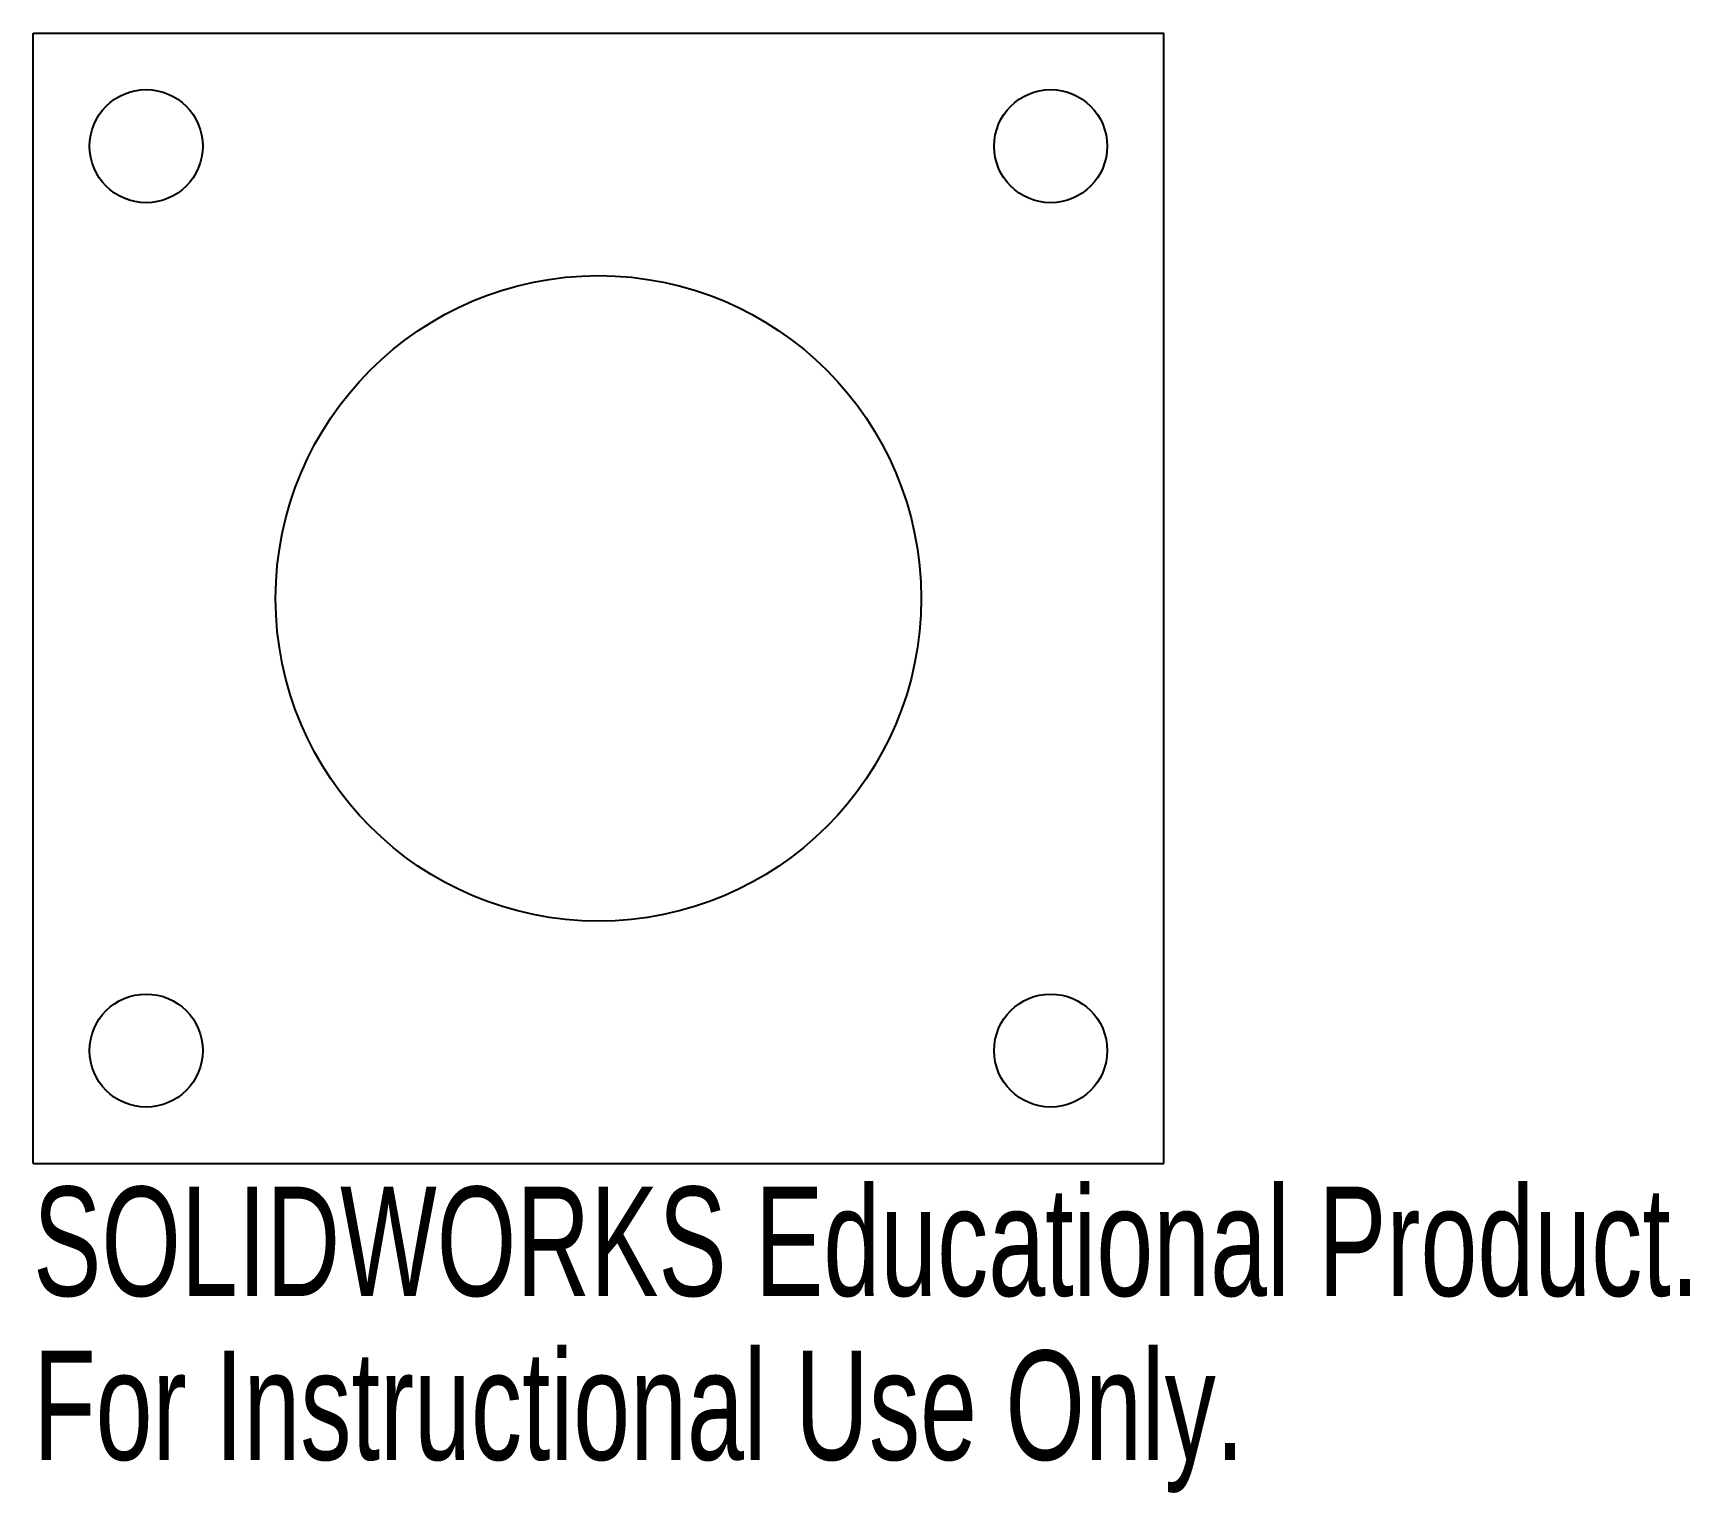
# Model space of a CAD drawing. Header units: millimetres. Extents: x 0 to 73.3, y -14.6 to 50.
import ezdxf

# ---------------------------------------------------------------- set-up
doc = ezdxf.new("R2010")
doc.units = ezdxf.units.MM
doc.styles.add('SLDTEXTSTYLE0', font='TXT', dxfattribs={"width": 0.7})

msp = doc.modelspace()

# ---------------------------------------------------------------- linework, layer by layer
at = {"color": 7, "linetype": 'Continuous', "lineweight": 25}
for p, q in [((0, 50), (50, 50)), ((0, 0), (0, 50)), ((50, 0), (50, 50)), ((0, 0), (50, 0))]:
    msp.add_line(p, q, dxfattribs=at)
for centre, radius in [((5, 45), 2.5), ((45, 45), 2.5), ((25, 25), 14.275), ((5, 5), 2.5), ((45, 5), 2.5)]:
    msp.add_circle(centre, radius, dxfattribs=at)

# ---------------------------------------------------------------- texts
at = {"color": 7, "linetype": 'Continuous', "char_height": 4.83362, "attachment_point": 1, "style": 'SLDTEXTSTYLE0'}
for s, insert in [('SOLIDWORKS Educational Product.', (0, -1.02)), ('For Instructional Use Only.', (0, -8.27))]:
    msp.add_mtext(s, dxfattribs=dict(at, insert=insert))

doc.saveas('drawing.dxf')
